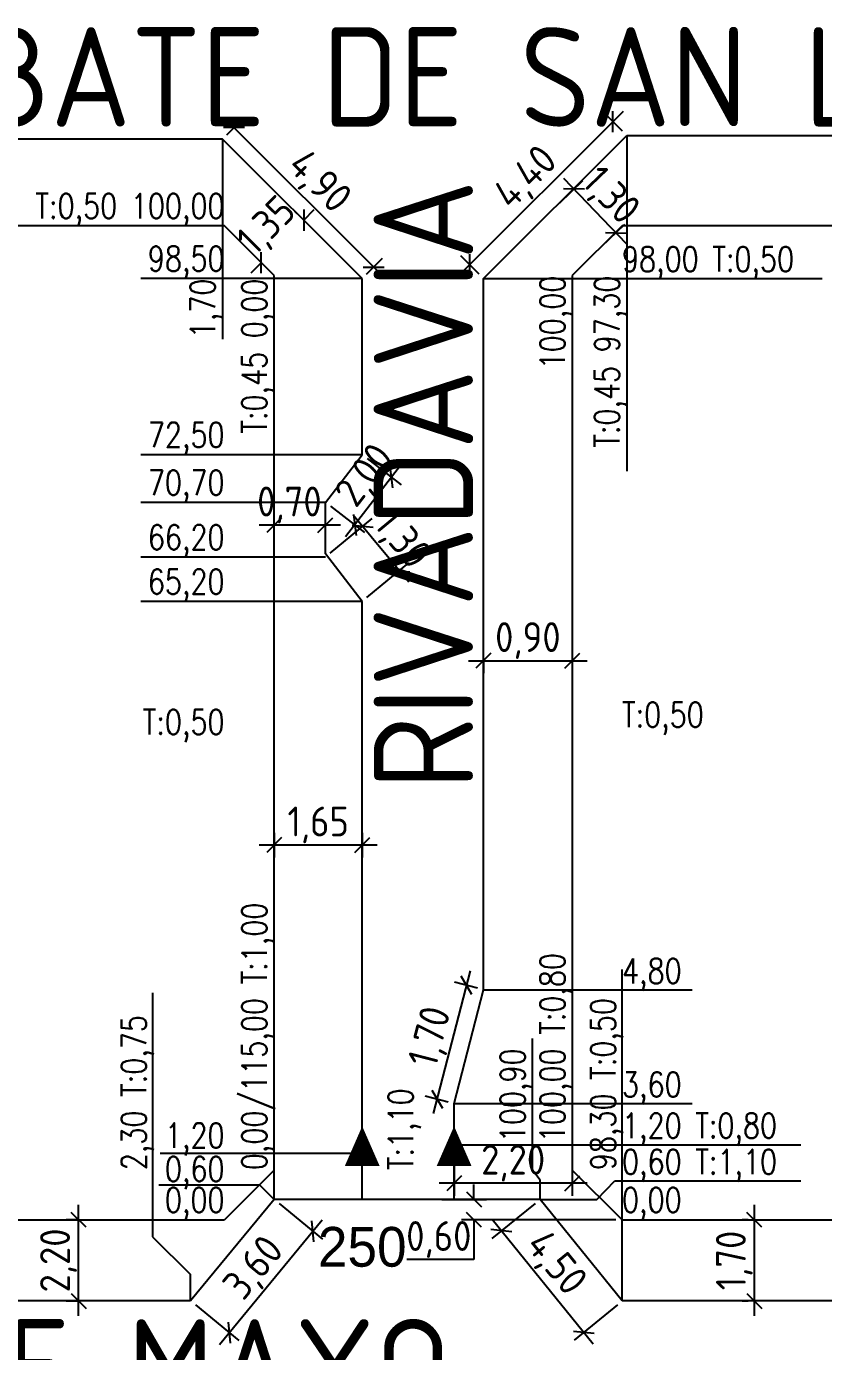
# Model space of a CAD drawing. Extents: x -48 to 13651, y -112 to 3468.
# Drawn here: x 1847.3 to 1927.5, y 1615.9 to 1749.2 of the extents above; entities that cross this region are included whole.
import ezdxf
from ezdxf.enums import TextEntityAlignment as Align

# ---------------------------------------------------------------- set-up
doc = ezdxf.new("R2010")
doc.units = 0
doc.header["$LTSCALE"] = 6
doc.header["$MEASUREMENT"] = 0
doc.linetypes.add('DOT2', pattern=[3.175, 0, -3.175])
doc.linetypes.add('HIDDEN', pattern=[0.375, 0.25, -0.125])
doc.layers.get('0').update_dxf_attribs({"linetype": 'CONTINUOUS'})
doc.layers.get('DEFPOINTS').update_dxf_attribs({"linetype": 'CONTINUOUS'})
for name, color, linetype in [('50', 41, 'CONTINUOUS'), ('63', 171, 'CONTINUOUS'), ('CAÑERIA SIN CROQUIS', 210, 'HIDDEN'), ('COTA', 2, 'CONTINUOUS'), ('MANZANAS', 7, 'CONTINUOUS'), ('NUMCASA', 12, 'CONTINUOUS'), ('PROGRESIVA', 60, 'CONTINUOUS'), ('RADIO', 4, 'DOT2'), ('REDUCCIONES', 13, 'CONTINUOUS')]:
    doc.layers.add(name, color=color, linetype=linetype)
doc.layers.add('ATENCION', color=7, linetype='CONTINUOUS', plot=False)
doc.styles.add('ABADIMTCONDE', font='isocp.shx')
doc.styles.add('GEOSLAB703LTBT', font='isocp.shx', dxfattribs={"width": 0.9, "height": 8})
doc.styles.add('GOTHICE', font='GOTHICE.shx', dxfattribs={"height": 0.6})
doc.styles.add('ROMANS', font='romans.shx', dxfattribs={"width": 0.8, "height": 2.5})
doc.dimstyles.new('COTA02', dxfattribs={"dimtxt": 3, "dimasz": 1.5, "dimexe": 1.25, "dimexo": 0.625, "dimgap": 0.3, "dimtad": 1, "dimtoh": 1, "dimdsep": 46, "dimlunit": 6, "dimtxsty": 'ABADIMTCONDE', "dimblk1": 'OBLIQUE', "dimblk2": 'OBLIQUE', "dimsah": 1, "dimcen": 2.5, "dimdle": 1.5, "dimclrd": 60, "dimclre": 60, "dimclrt": 256, "dimadec": 0, "dimazin": 0, "dimtfac": 1, "dimtix": 1, "dimtofl": 0, "dimtmove": 0, "dimatfit": 0, "dimldrblk": 'OBLIQUE', "dimfxl": 1, "dimtolj": 1, "dimtzin": 0, "dimarcsym": 0})

# ---------------------------------------------------------------- blocks, each defined once
blk = doc.blocks.new('CUPLARED')
at = {"layer": 'REDUCCIONES'}
blk.add_lwpolyline([(4, 0, 0, 3.5, 0), (0, 0, 3.5, 3.5, 0)], format="xyseb", dxfattribs=at)
blk = doc.blocks.new('_OBLIQUE')
at = {"color": 0, "linetype": 'ByBlock'}
blk.add_line((-0.5, -0.5), (0.5, 0.5), dxfattribs=at)
blk = doc.blocks.new('*D572')
at = {"layer": 'COTA', "color": 60, "lineweight": -2, "transparency": 16777216}
for p, q in [((1898.5, 1630.8), (1894.13, 1627.26)), ((1894.16, 1629.22), (1904.33, 1616.67)), ((1906.78, 1620.59), (1902.42, 1617.05))]:
    blk.add_line(p, q, dxfattribs=at)
at = {"layer": 'DEFPOINTS', "color": 0, "transparency": 16777216}
for p in [(1898.98, 1631.2), (1907.27, 1620.98), (1903.39, 1617.84)]:
    blk.add_point(p, dxfattribs=at)
at = {"layer": 'COTA', "color": 60, "lineweight": -2, "transparency": 16777216, "xscale": 1.5, "yscale": 1.5, "zscale": 1.5}
for p, rotation in [((1895.1, 1628.05), 129.0440828419159), ((1903.39, 1617.84), 309.044082841916)]:
    blk.add_blockref('_OBLIQUE', p, dxfattribs=dict(at, rotation=rotation))
at = {"layer": 'COTA', "transparency": 16777216, "insert": (1900.46, 1624.67), "char_height": 3, "attachment_point": 5, "rotation": 309.0441, "style": 'ABADIMTCONDE'}
blk.add_mtext('\\A1;4,50', dxfattribs=at)
blk = doc.blocks.new('*D573')
at = {"layer": 'COTA', "color": 60, "lineweight": -2, "transparency": 16777216}
for p, q in [((1920.56, 1619.48), (1920.56, 1630.65)), ((1919.94, 1629.15), (1919.31, 1629.15)), ((1919.94, 1620.98), (1919.31, 1620.98))]:
    blk.add_line(p, q, dxfattribs=at)
at = {"layer": 'DEFPOINTS', "color": 0, "transparency": 16777216}
for p in [(1920.56, 1629.15), (1920.56, 1629.15), (1920.56, 1620.98)]:
    blk.add_point(p, dxfattribs=at)
at = {"layer": 'COTA', "color": 60, "lineweight": -2, "transparency": 16777216, "xscale": 1.5, "yscale": 1.5, "zscale": 1.5}
for p, rotation in [((1920.56, 1629.15), 90), ((1920.56, 1620.98), 270)]:
    blk.add_blockref('_OBLIQUE', p, dxfattribs=dict(at, rotation=rotation))
at = {"layer": 'COTA', "transparency": 16777216, "insert": (1918.54, 1625.06), "char_height": 3, "attachment_point": 5, "rotation": 90, "style": 'ABADIMTCONDE'}
blk.add_mtext('\\A1;1,70', dxfattribs=at)
blk = doc.blocks.new('*D575')
at = {"layer": 'COTA', "color": 60, "lineweight": -2, "transparency": 16777216}
for p, q in [((1892.33, 1631.2), (1892.33, 1632.7)), ((1889.09, 1631.2), (1893.58, 1631.2)), ((1906.61, 1629.15), (1891.08, 1629.15)), ((1892.33, 1629.15), (1892.33, 1625.15)), ((1892.33, 1625.15), (1885.57, 1625.15))]:
    blk.add_line(p, q, dxfattribs=at)
at = {"layer": 'DEFPOINTS', "color": 0, "transparency": 16777216}
for p in [(1888.47, 1631.2), (1892.33, 1631.2), (1907.23, 1629.15)]:
    blk.add_point(p, dxfattribs=at)
at = {"layer": 'COTA', "color": 60, "lineweight": -2, "transparency": 16777216, "xscale": 1.5, "yscale": 1.5, "zscale": 1.5}
for p, rotation in [((1892.33, 1631.2), 270), ((1892.33, 1629.15), 90)]:
    blk.add_blockref('_OBLIQUE', p, dxfattribs=dict(at, rotation=rotation))
at = {"layer": 'COTA', "transparency": 16777216, "insert": (1888.8, 1627.17), "char_height": 3, "attachment_point": 5, "style": 'ABADIMTCONDE'}
blk.add_mtext('\\A1;0,60', dxfattribs=at)
blk = doc.blocks.new('*D576')
at = {"layer": 'COTA', "color": 60, "lineweight": -2, "transparency": 16777216}
for p, q in [((1890.34, 1638.08), (1890.34, 1631.57)), ((1902.23, 1638.08), (1902.23, 1631.57)), ((1903.73, 1632.82), (1888.84, 1632.82))]:
    blk.add_line(p, q, dxfattribs=at)
at = {"layer": 'DEFPOINTS', "color": 0, "transparency": 16777216}
for p in [(1890.34, 1638.7), (1902.23, 1638.7), (1890.34, 1632.82)]:
    blk.add_point(p, dxfattribs=at)
at = {"layer": 'COTA', "color": 60, "lineweight": -2, "transparency": 16777216, "xscale": 1.5, "yscale": 1.5, "zscale": 1.5, "rotation": 180}
blk.add_blockref('_OBLIQUE', (1890.34, 1632.82), dxfattribs=at)
at = {"layer": 'COTA', "color": 60, "lineweight": -2, "transparency": 16777216, "xscale": 1.5, "yscale": 1.5, "zscale": 1.5}
blk.add_blockref('_OBLIQUE', (1902.23, 1632.82), dxfattribs=at)
at = {"layer": 'COTA', "transparency": 16777216, "insert": (1896.28, 1634.85), "char_height": 3, "attachment_point": 5, "style": 'ABADIMTCONDE'}
blk.add_mtext('\\A1;2,20', dxfattribs=at)
blk = doc.blocks.new('*D577')
at = {"layer": 'COTA', "color": 60, "lineweight": -2, "transparency": 16777216}
for p, q in [((1891.95, 1654.19), (1888.24, 1639.84)), ((1892.69, 1652.45), (1890.37, 1653.05)), ((1889.73, 1641), (1887.41, 1641.6))]:
    blk.add_line(p, q, dxfattribs=at)
at = {"layer": 'DEFPOINTS', "color": 0, "transparency": 16777216}
for p in [(1893.29, 1652.29), (1888.62, 1641.29), (1890.34, 1640.85)]:
    blk.add_point(p, dxfattribs=at)
at = {"layer": 'COTA', "color": 60, "lineweight": -2, "transparency": 16777216, "xscale": 1.5, "yscale": 1.5, "zscale": 1.5}
for p, rotation in [((1891.58, 1652.74), 75.50883532472788), ((1888.62, 1641.29), 255.5088353247279)]:
    blk.add_blockref('_OBLIQUE', p, dxfattribs=dict(at, rotation=rotation))
at = {"layer": 'COTA', "transparency": 16777216, "insert": (1888.14, 1647.52), "char_height": 3, "attachment_point": 5, "rotation": 75.5088, "style": 'ABADIMTCONDE'}
blk.add_mtext('\\A1;1,70', dxfattribs=at)
blk = doc.blocks.new('*D578')
at = {"layer": 'COTA', "color": 60, "lineweight": -2, "transparency": 16777216}
for p, q in [((1891.79, 1685.4), (1903.73, 1685.4)), ((1893.29, 1685.27), (1893.29, 1684.15)), ((1902.23, 1685.27), (1902.23, 1684.15))]:
    blk.add_line(p, q, dxfattribs=at)
at = {"layer": 'DEFPOINTS', "color": 0, "transparency": 16777216}
for p in [(1893.29, 1685.89), (1902.23, 1685.89), (1902.23, 1685.4)]:
    blk.add_point(p, dxfattribs=at)
at = {"layer": 'COTA', "color": 60, "lineweight": -2, "transparency": 16777216, "xscale": 1.5, "yscale": 1.5, "zscale": 1.5, "rotation": 180}
blk.add_blockref('_OBLIQUE', (1893.29, 1685.4), dxfattribs=at)
at = {"layer": 'COTA', "color": 60, "lineweight": -2, "transparency": 16777216, "xscale": 1.5, "yscale": 1.5, "zscale": 1.5}
blk.add_blockref('_OBLIQUE', (1902.23, 1685.4), dxfattribs=at)
at = {"layer": 'COTA', "transparency": 16777216, "insert": (1897.76, 1687.43), "char_height": 3, "attachment_point": 5, "style": 'ABADIMTCONDE'}
blk.add_mtext('\\A1;0,90', dxfattribs=at)
blk = doc.blocks.new('*D579')
at = {"layer": 'COTA', "color": 60, "lineweight": -2, "transparency": 16777216}
for p, q in [((1900.96, 1731.48), (1903.29, 1733.72)), ((1901.35, 1733.94), (1907.66, 1727.37)), ((1905.18, 1727.08), (1907.52, 1729.32))]:
    blk.add_line(p, q, dxfattribs=at)
at = {"layer": 'DEFPOINTS', "color": 0, "transparency": 16777216}
for p in [(1900.5, 1731.05), (1906.62, 1728.45), (1904.73, 1726.65)]:
    blk.add_point(p, dxfattribs=at)
at = {"layer": 'COTA', "color": 60, "lineweight": -2, "transparency": 16777216, "xscale": 1.5, "yscale": 1.5, "zscale": 1.5}
for p, rotation in [((1902.39, 1732.86), 133.8464145895873), ((1906.62, 1728.45), 313.8464145895873)]:
    blk.add_blockref('_OBLIQUE', p, dxfattribs=dict(at, rotation=rotation))
at = {"layer": 'COTA', "transparency": 16777216, "insert": (1905.96, 1732.06), "char_height": 3, "attachment_point": 5, "rotation": 313.8464, "style": 'ABADIMTCONDE'}
blk.add_mtext('\\A1;1,30', dxfattribs=at)
blk = doc.blocks.new('*D580')
at = {"layer": 'COTA', "color": 60, "lineweight": -2, "transparency": 16777216}
for p, q in [((1890.83, 1724.19), (1907.38, 1740.71)), ((1907.27, 1738.69), (1905.43, 1740.53)), ((1892.85, 1724.29), (1891.01, 1726.13))]:
    blk.add_line(p, q, dxfattribs=at)
at = {"layer": 'DEFPOINTS', "color": 0, "transparency": 16777216}
for p in [(1906.32, 1739.65), (1907.72, 1738.25), (1893.29, 1723.85)]:
    blk.add_point(p, dxfattribs=at)
at = {"layer": 'COTA', "color": 60, "lineweight": -2, "transparency": 16777216, "xscale": 1.5, "yscale": 1.5, "zscale": 1.5}
for p, rotation in [((1906.32, 1739.65), 44.9570242203753), ((1891.9, 1725.25), 224.9570242203752)]:
    blk.add_blockref('_OBLIQUE', p, dxfattribs=dict(at, rotation=rotation))
at = {"layer": 'COTA', "transparency": 16777216, "insert": (1897.68, 1733.88), "char_height": 3, "attachment_point": 5, "rotation": 44.957, "style": 'ABADIMTCONDE'}
blk.add_mtext('\\A1;4,40', dxfattribs=at)
blk = doc.blocks.new('*D591')
at = {"layer": 'COTA', "color": 60, "lineweight": -2, "transparency": 16777216}
for p, q in [((1852.55, 1619.48), (1852.55, 1630.65)), ((1852.46, 1629.15), (1851.3, 1629.15)), ((1852.46, 1620.98), (1851.3, 1620.98))]:
    blk.add_line(p, q, dxfattribs=at)
at = {"layer": 'DEFPOINTS', "color": 0, "transparency": 16777216}
for p in [(1852.55, 1629.15), (1853.08, 1629.15), (1853.08, 1620.98)]:
    blk.add_point(p, dxfattribs=at)
at = {"layer": 'COTA', "color": 60, "lineweight": -2, "transparency": 16777216, "xscale": 1.5, "yscale": 1.5, "zscale": 1.5}
for p, rotation in [((1852.55, 1629.15), 90), ((1852.55, 1620.98), 270)]:
    blk.add_blockref('_OBLIQUE', p, dxfattribs=dict(at, rotation=rotation))
at = {"layer": 'COTA', "transparency": 16777216, "insert": (1850.53, 1625.06), "char_height": 3, "attachment_point": 5, "rotation": 90, "style": 'ABADIMTCONDE'}
blk.add_mtext('\\A1;2,20', dxfattribs=at)
blk = doc.blocks.new('*D594')
at = {"layer": 'COTA', "color": 60, "lineweight": -2, "transparency": 16777216}
for p, q in [((1872.72, 1630.8), (1877.08, 1627.2)), ((1866.74, 1616.62), (1877.07, 1629.15)), ((1864.3, 1620.58), (1868.66, 1616.99))]:
    blk.add_line(p, q, dxfattribs=at)
at = {"layer": 'DEFPOINTS', "color": 0, "transparency": 16777216}
for p in [(1872.23, 1631.2), (1876.12, 1628), (1863.81, 1620.98)]:
    blk.add_point(p, dxfattribs=at)
at = {"layer": 'COTA', "color": 60, "lineweight": -2, "transparency": 16777216, "xscale": 1.5, "yscale": 1.5, "zscale": 1.5}
for p, rotation in [((1876.12, 1628), 50.49800006903468), ((1867.7, 1617.78), 230.4980000690347)]:
    blk.add_blockref('_OBLIQUE', p, dxfattribs=dict(at, rotation=rotation))
at = {"layer": 'COTA', "transparency": 16777216, "insert": (1870.35, 1624.18), "char_height": 3, "attachment_point": 5, "rotation": 50.498, "style": 'ABADIMTCONDE'}
blk.add_mtext('\\A1;3,60', dxfattribs=at)
blk = doc.blocks.new('*D606')
at = {"layer": 'COTA', "color": 60, "lineweight": -2, "transparency": 16777216}
for p, q in [((1867.14, 1740.1), (1883.31, 1723.95)), ((1867.48, 1738.32), (1869.08, 1739.92)), ((1881.53, 1724.29), (1883.13, 1725.89))]:
    blk.add_line(p, q, dxfattribs=at)
at = {"layer": 'DEFPOINTS', "color": 0, "transparency": 16777216}
for p in [(1867.04, 1737.88), (1881.09, 1723.85), (1882.25, 1725.01)]:
    blk.add_point(p, dxfattribs=at)
at = {"layer": 'COTA', "color": 60, "lineweight": -2, "transparency": 16777216, "xscale": 1.5, "yscale": 1.5, "zscale": 1.5}
for p, rotation in [((1868.2, 1739.04), 135.0429667562251), ((1882.25, 1725.01), 315.0429667562252)]:
    blk.add_blockref('_OBLIQUE', p, dxfattribs=dict(at, rotation=rotation))
at = {"layer": 'COTA', "transparency": 16777216, "insert": (1876.65, 1733.46), "char_height": 3, "attachment_point": 5, "rotation": 315.043, "style": 'ABADIMTCONDE'}
blk.add_mtext('\\A1;4,90', dxfattribs=at)
blk = doc.blocks.new('*D607')
at = {"layer": 'COTA', "color": 60, "lineweight": -2, "transparency": 16777216}
for p, q in [((1872.23, 1699.37), (1872.23, 1700.29)), ((1877.39, 1699.37), (1877.39, 1700.29)), ((1878.89, 1699.04), (1870.73, 1699.04))]:
    blk.add_line(p, q, dxfattribs=at)
at = {"layer": 'DEFPOINTS', "color": 0, "transparency": 16777216}
for p in [(1872.23, 1699.04), (1872.23, 1698.74), (1877.39, 1698.74)]:
    blk.add_point(p, dxfattribs=at)
at = {"layer": 'COTA', "color": 60, "lineweight": -2, "transparency": 16777216, "xscale": 1.5, "yscale": 1.5, "zscale": 1.5, "rotation": 180}
blk.add_blockref('_OBLIQUE', (1872.23, 1699.04), dxfattribs=at)
at = {"layer": 'COTA', "color": 60, "lineweight": -2, "transparency": 16777216, "xscale": 1.5, "yscale": 1.5, "zscale": 1.5}
blk.add_blockref('_OBLIQUE', (1877.39, 1699.04), dxfattribs=at)
at = {"layer": 'COTA', "transparency": 16777216, "insert": (1873.76, 1701.07), "char_height": 3, "attachment_point": 5, "style": 'ABADIMTCONDE'}
blk.add_mtext('\\A1;0,70', dxfattribs=at)
blk = doc.blocks.new('*D608')
at = {"layer": 'COTA', "color": 60, "lineweight": -2, "transparency": 16777216}
for p, q in [((1872.23, 1668.08), (1872.23, 1665.61)), ((1881.09, 1668.08), (1881.09, 1665.61)), ((1882.59, 1666.86), (1870.73, 1666.86))]:
    blk.add_line(p, q, dxfattribs=at)
at = {"layer": 'DEFPOINTS', "color": 0, "transparency": 16777216}
for p in [(1872.23, 1668.71), (1881.09, 1668.71), (1872.23, 1666.86)]:
    blk.add_point(p, dxfattribs=at)
at = {"layer": 'COTA', "color": 60, "lineweight": -2, "transparency": 16777216, "xscale": 1.5, "yscale": 1.5, "zscale": 1.5, "rotation": 180}
blk.add_blockref('_OBLIQUE', (1872.23, 1666.86), dxfattribs=at)
at = {"layer": 'COTA', "color": 60, "lineweight": -2, "transparency": 16777216, "xscale": 1.5, "yscale": 1.5, "zscale": 1.5}
blk.add_blockref('_OBLIQUE', (1881.09, 1666.86), dxfattribs=at)
at = {"layer": 'COTA', "transparency": 16777216, "insert": (1876.66, 1668.88), "char_height": 3, "attachment_point": 5, "style": 'ABADIMTCONDE'}
blk.add_mtext('\\A1;1,65', dxfattribs=at)
blk = doc.blocks.new('*D609')
at = {"layer": 'COTA', "color": 60, "lineweight": -2, "transparency": 16777216}
for p, q in [((1881.59, 1705.74), (1885.02, 1703.09)), ((1884.95, 1705.05), (1879.42, 1697.87)), ((1877.89, 1700.94), (1881.33, 1698.29))]:
    blk.add_line(p, q, dxfattribs=at)
at = {"layer": 'DEFPOINTS', "color": 0, "transparency": 16777216}
for p in [(1881.09, 1706.12), (1877.39, 1701.32), (1880.34, 1699.06)]:
    blk.add_point(p, dxfattribs=at)
at = {"layer": 'COTA', "color": 60, "lineweight": -2, "transparency": 16777216, "xscale": 1.5, "yscale": 1.5, "zscale": 1.5}
for p, rotation in [((1884.03, 1703.86), 52.38991215309861), ((1880.34, 1699.06), 232.3899121530986)]:
    blk.add_blockref('_OBLIQUE', p, dxfattribs=dict(at, rotation=rotation))
at = {"layer": 'COTA', "transparency": 16777216, "insert": (1881.52, 1703.92), "char_height": 3, "attachment_point": 5, "rotation": 52.3899, "style": 'ABADIMTCONDE'}
blk.add_mtext('\\A1;2,00', dxfattribs=at)
blk = doc.blocks.new('*D610')
at = {"layer": 'COTA', "color": 60, "lineweight": -2, "transparency": 16777216}
for p, q in [((1885.78, 1693.3), (1880.17, 1700.06)), ((1877.87, 1696.21), (1882.09, 1699.71)), ((1881.57, 1691.75), (1885.79, 1695.25))]:
    blk.add_line(p, q, dxfattribs=at)
at = {"layer": 'DEFPOINTS', "color": 0, "transparency": 16777216}
for p in [(1881.13, 1698.91), (1877.39, 1695.81), (1881.09, 1691.36)]:
    blk.add_point(p, dxfattribs=at)
at = {"layer": 'COTA', "color": 60, "lineweight": -2, "transparency": 16777216, "xscale": 1.5, "yscale": 1.5, "zscale": 1.5}
for p, rotation in [((1881.13, 1698.91), 129.6756074564208), ((1884.82, 1694.45), 309.6756074564208)]:
    blk.add_blockref('_OBLIQUE', p, dxfattribs=dict(at, rotation=rotation))
at = {"layer": 'COTA', "transparency": 16777216, "insert": (1884.95, 1697.48), "char_height": 3, "attachment_point": 5, "rotation": 309.6756, "style": 'ABADIMTCONDE'}
blk.add_mtext('\\A1;1,30', dxfattribs=at)
blk = doc.blocks.new('*D1097')
at = {"layer": 'COTA', "color": 60, "lineweight": -2, "transparency": 16777216}
for p, q in [((1874.85, 1730.08), (1874.32, 1730.61)), ((1875.2, 1729.73), (1876.26, 1730.79)), ((1870.93, 1725.45), (1869.87, 1724.39)), ((1870.58, 1725.8), (1870.04, 1726.33))]:
    blk.add_line(p, q, dxfattribs=at)
at = {"layer": 'DEFPOINTS', "color": 0, "transparency": 16777216}
for p in [(1875.2, 1729.73), (1875.29, 1729.64), (1871.02, 1725.36)]:
    blk.add_point(p, dxfattribs=at)
at = {"layer": 'COTA', "color": 60, "lineweight": -2, "transparency": 16777216, "xscale": 1.5, "yscale": 1.5, "zscale": 1.5}
for p, rotation in [((1875.2, 1729.73), 225.0429667562279), ((1870.93, 1725.45), 45.04296675622791)]:
    blk.add_blockref('_OBLIQUE', p, dxfattribs=dict(at, rotation=rotation))
at = {"layer": 'COTA', "transparency": 16777216, "insert": (1871.63, 1729.02), "char_height": 3, "attachment_point": 5, "rotation": 45.043, "style": 'ABADIMTCONDE'}
blk.add_mtext('\\A1;1,35', dxfattribs=at)

msp = doc.modelspace()

# ---------------------------------------------------------------- linework, layer by layer
at = {"layer": '50', "ltscale": 0.1}
for p, q in [((1867.04, 1737.879), (1829.034, 1737.879)), ((1881.091, 1723.848), (1867.04, 1737.879)), ((1893.294, 1723.848), (1907.716, 1738.248)), ((1907.716, 1738.248), (1966.834, 1738.248)), ((1881.091, 1706.125), (1881.091, 1723.848)), ((1893.294, 1652.292), (1893.294, 1723.848)), ((1877.393, 1701.325), (1881.091, 1706.125)), ((1877.393, 1696.156), (1877.393, 1701.325)), ((1881.091, 1691.356), (1877.393, 1696.156)), ((1881.091, 1635.821), (1881.091, 1691.356)), ((1890.336, 1640.846), (1893.294, 1652.292)), ((1890.336, 1635.677), (1890.336, 1640.846))]:
    msp.add_line(p, q, dxfattribs=at)
at = {"layer": '63', "ltscale": 0.1}
for p, q in [((1881.091, 1631.196), (1881.091, 1635.821)), ((1890.336, 1631.196), (1890.336, 1635.677)), ((1872.234, 1631.196), (1863.814, 1620.982)), ((1898.981, 1631.196), (1872.234, 1631.196)), ((1907.265, 1620.982), (1898.981, 1631.196)), ((1863.814, 1620.982), (1842.351, 1620.982)), ((1997.031, 1620.982), (1907.265, 1620.982))]:
    msp.add_line(p, q, dxfattribs=at)
at = {"layer": 'MANZANAS'}
for p, q in [((1867.234, 1729.145), (1777.234, 1729.145)), ((1872.234, 1724.145), (1867.234, 1729.145)), ((1907.234, 1729.145), (1902.234, 1724.145)), ((1997.234, 1729.145), (1907.234, 1729.145)), ((1872.234, 1634.145), (1872.234, 1724.145)), ((1902.234, 1724.145), (1902.234, 1634.145)), ((1872.234, 1634.145), (1867.234, 1629.145)), ((1907.234, 1629.145), (1902.234, 1634.145)), ((1777.234, 1629.145), (1867.234, 1629.145)), ((1907.234, 1629.145), (1997.234, 1629.145))]:
    msp.add_line(p, q, dxfattribs=at)
at = {"layer": 'PROGRESIVA'}
for p, q in [((1867.04, 1737.879), (1867.04, 1717.754)), ((1907.716, 1738.248), (1907.716, 1704.48)), ((1881.091, 1723.848), (1858.808, 1723.848)), ((1893.294, 1723.848), (1927.384, 1723.848)), ((1881.091, 1706.125), (1858.808, 1706.125)), ((1877.393, 1701.325), (1858.808, 1701.325)), ((1877.393, 1695.814), (1858.808, 1695.814)), ((1881.091, 1691.356), (1858.808, 1691.356)), ((1907.265, 1620.982), (1907.265, 1654.337)), ((1859.978, 1651.989), (1859.978, 1627.423)), ((1893.294, 1652.292), (1914.302, 1652.292)), ((1898.223, 1634.147), (1898.223, 1647.386)), ((1890.336, 1640.846), (1914.302, 1640.846)), ((1881.091, 1635.821), (1860.759, 1635.821)), ((1890.291, 1636.696), (1925.232, 1636.696)), ((1872.234, 1631.196), (1872.234, 1634.145)), ((1898.981, 1633.154), (1898.223, 1634.147)), ((1898.981, 1631.196), (1898.981, 1633.154)), ((1870.773, 1632.622), (1860.629, 1632.622)), ((1872.234, 1631.196), (1870.773, 1632.622)), ((1904.698, 1631.196), (1906.52, 1633.055)), ((1906.52, 1633.055), (1925.232, 1633.055)), ((1898.981, 1631.196), (1904.698, 1631.196)), ((1859.978, 1627.423), (1863.814, 1623.654)), ((1863.814, 1620.982), (1863.814, 1623.654))]:
    msp.add_line(p, q, dxfattribs=at)

# ---------------------------------------------------------------- block references
at = {"layer": 'CAÑERIA SIN CROQUIS', "ltscale": 0.1, "rotation": 90}
for p in [(1881.091, 1634.569), (1890.336, 1634.569)]:
    msp.add_blockref('CUPLARED', p, dxfattribs=at)

# ---------------------------------------------------------------- texts
at = {"layer": 'ATENCION', "style": 'GEOSLAB703LTBT'}
for s, p in [('COMBATE DE SAN LORENZO', (1819.141, 1744.145)), ('25 DE MAYO', (1819.141, 1614.145))]:
    msp.add_text(s, height=10, dxfattribs=at).set_placement(p, align=Align.MIDDLE_LEFT)
msp.add_text('RIVADAVIA', height=10, rotation=90, dxfattribs=at).set_placement((1887.234, 1672.415), align=Align.MIDDLE_LEFT)
at = {"layer": 'NUMCASA', "color": 12, "linetype": 'Continuous', "style": 'GOTHICE'}
msp.add_text('250', height=4, dxfattribs=at).set_placement((1881.094, 1623.232), align=Align.BOTTOM_CENTER)
at = {"layer": 'PROGRESIVA', "style": 'ROMANS', "width": 0.8}
for s, p in [('T:0,50 100,00', (1867.234, 1729.145)), ('98,50', (1867.234, 1723.848)), ('72,50', (1867.234, 1706.125)), ('70,70', (1867.234, 1701.325)), ('66,20', (1867.234, 1695.814)), ('65,20', (1867.234, 1691.356)), ('T:0,50', (1867.234, 1677.232)), ('1,20', (1867.234, 1635.638)), ('0,60', (1867.234, 1632.259)), ('0,00', (1867.234, 1629.145))]:
    msp.add_text(s, height=2.5, dxfattribs=at).set_placement(p, align=Align.BOTTOM_RIGHT)
for s, p in [('98,00 T:0,50', (1907.234, 1723.81)), ('T:0,50', (1907.234, 1677.969)), ('4,80', (1907.234, 1652.186)), ('3,60', (1907.234, 1640.767)), ('1,20 T:0,80', (1907.234, 1636.63)), ('0,60 T:1,10', (1907.234, 1632.989)), ('0,00', (1907.234, 1629.145))]:
    msp.add_text(s, height=2.5, dxfattribs=at).set_placement(p, align=Align.BOTTOM_LEFT)
for s, p in [('100,00', (1902.234, 1724.145)), ('T:0,45 97,30', (1907.716, 1724.145)), ('1,70', (1867.04, 1723.848)), ('T:0,45 0,00', (1872.234, 1723.848))]:
    msp.add_text(s, height=2.5, rotation=90, dxfattribs=at).set_placement(p, align=Align.BOTTOM_RIGHT)
for s, p in [('0,00/115,00 T:1,00', (1872.234, 1634.145)), ('100,00 T:0,80', (1902.234, 1636.96)), ('98,30 T:0,50', (1907.33, 1634.145)), ('2,30 T:0,75', (1860.108, 1634.145)), ('100,90', (1898.223, 1636.96)), ('T:1,10', (1886.962, 1634.145))]:
    msp.add_text(s, height=2.5, rotation=90, dxfattribs=at).set_placement(p, align=Align.BOTTOM_LEFT)
at = {"layer": 'RADIO', "color": 4, "ltscale": 0.5, "style": 'GEOSLAB703LTBT', "width": 0.9}
msp.add_text('Radio Nº 3', height=146.295, dxfattribs=at).set_placement((1209.51, 1684.027))

# ---------------------------------------------------------------- dimensions: what is measured, and where the dimension line sits
at = {"layer": 'COTA'}
for p1, p2, distance, text, picture, middle in [((1867.04, 1737.879), (1881.091, 1723.848), 1.639, '4,90', '*D606', (1876.654, 1733.456)), ((1893.294, 1723.848), (1907.716, 1738.248), 1.979, '4,40', '*D580', (1897.676, 1733.881)), ((1893.294, 1652.292), (1890.336, 1640.846), -1.774, '1,70', '*D577', (1888.137, 1647.519))]:
    dim = msp.add_aligned_dim(p1=p1, p2=p2, distance=distance, text=text, dimstyle='COTA02', dxfattribs=at)
    dim.commit()
    dim.dimension.update_dxf_attribs({"geometry": picture, "text_midpoint": middle})
for base, p1, p2, angle, text, picture, middle, dimtype in [((1906.616, 1728.453), (1900.505, 1731.048), (1904.734, 1726.645), 313.84641, '1,30', '*D579', (1904.502, 1730.655), 161), ((1880.337, 1699.057), (1881.091, 1706.125), (1877.393, 1701.325), 232.38991, '2,00', '*D609', (1883.129, 1702.682), 161), ((1881.127, 1698.91), (1881.091, 1691.356), (1877.393, 1695.814), 129.67561, '1,30', '*D610', (1883.389, 1696.183), 161), ((1892.328, 1631.196), (1907.234, 1629.145), (1888.47, 1631.196), 90, '0,60', '*D575', (1888.801, 1625.145), 160), ((1876.116, 1627.995), (1863.814, 1620.982), (1872.234, 1631.196), 50.498, '3,60', '*D594', (1871.91, 1622.894), 161), ((1903.388, 1617.838), (1898.981, 1631.196), (1907.265, 1620.982), 309.04408, '4,50', '*D572', (1898.885, 1623.39), 161)]:
    dim = msp.add_linear_dim(base=base, p1=p1, p2=p2, angle=angle, text=text, dimstyle='COTA02', dxfattribs=at)
    dim.commit()
    dim.dimension.update_dxf_attribs({"geometry": picture, "text_midpoint": middle, "dimtype": dimtype})
at = {"layer": 'COTA', "color": 12}
dim = msp.add_aligned_dim(p1=(1871.019, 1725.36), p2=(1875.291, 1729.638), distance=0.128, text='1,35', dimstyle='COTA02', dxfattribs=at)
dim.commit()
dim.dimension.update_dxf_attribs({"geometry": '*D1097', "text_midpoint": (1871.631, 1729.021)})
at = {"layer": 'COTA'}
dim = msp.add_linear_dim(base=(1872.234, 1699.042), p1=(1877.393, 1698.74), p2=(1872.234, 1698.74), text='0,70', dimstyle='COTA02', dxfattribs=at)
dim.commit()
dim.dimension.update_dxf_attribs({"geometry": '*D607', "text_midpoint": (1873.765, 1699.042), "dimtype": 160})
for base, p1, p2, text, picture, middle in [((1902.234, 1685.402), (1893.294, 1685.89), (1902.234, 1685.89), '0,90', '*D578', (1897.764, 1687.427)), ((1872.234, 1666.859), (1881.091, 1668.709), (1872.234, 1668.709), '1,65', '*D608', (1876.663, 1668.884)), ((1890.336, 1632.823), (1902.234, 1638.701), (1890.336, 1638.701), '2,20', '*D576', (1896.285, 1634.848))]:
    dim = msp.add_linear_dim(base=base, p1=p1, p2=p2, text=text, dimstyle='COTA02', dxfattribs=at)
    dim.commit()
    dim.dimension.update_dxf_attribs({"geometry": picture, "text_midpoint": middle})
for base, p1, p2, text, picture, middle in [((1852.554, 1629.145), (1853.082, 1620.982), (1853.082, 1629.145), '2,20', '*D591', (1850.529, 1625.064)), ((1920.563, 1629.145), (1920.563, 1620.982), (1920.563, 1629.145), '1,70', '*D573', (1918.538, 1625.064))]:
    dim = msp.add_linear_dim(base=base, p1=p1, p2=p2, angle=90, text=text, dimstyle='COTA02', dxfattribs=at)
    dim.commit()
    dim.dimension.update_dxf_attribs({"geometry": picture, "text_midpoint": middle})

doc.saveas('drawing.dxf')
